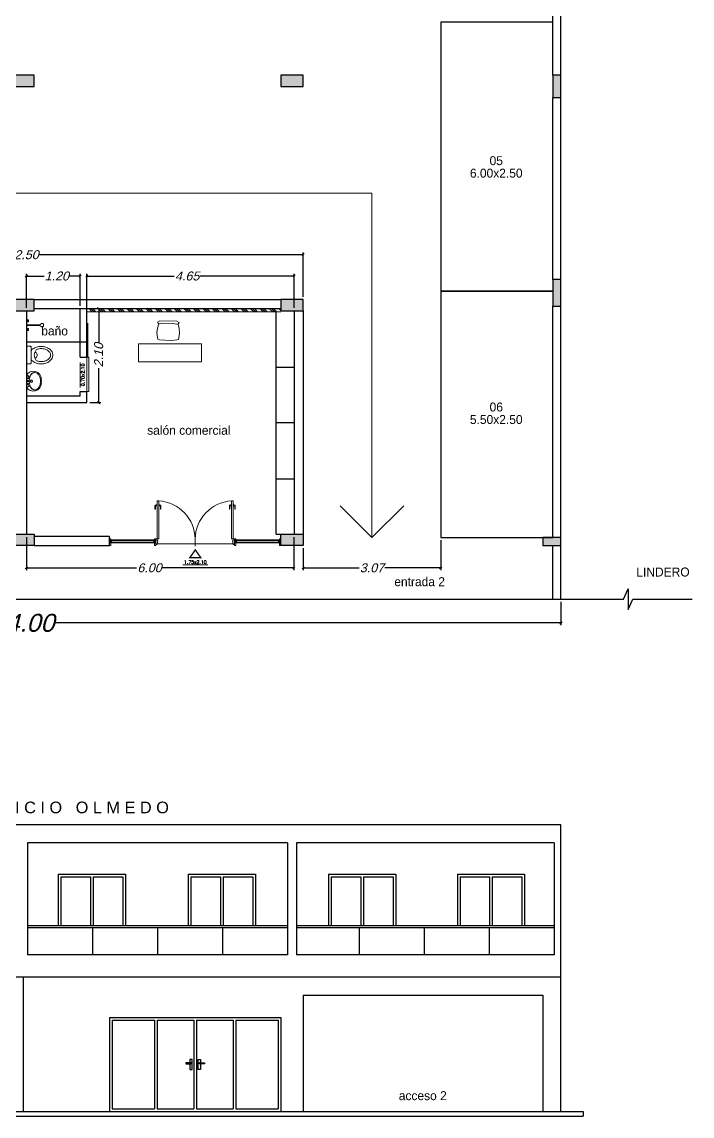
# Model space of a CAD drawing. Header units: metres. Extents: x 20 to 4091, y 56 to 749.
# Drawn here: x 63.88 to 78.83, y 55.96 to 80.39 of the extents above; entities that cross this region are included whole.
import ezdxf
from ezdxf.enums import TextEntityAlignment as Align

# ---------------------------------------------------------------- set-up
doc = ezdxf.new("R2010")
doc.units = ezdxf.units.M
doc.linetypes.add('CENTER', pattern=[50.8, 31.75, -6.35, 6.35, -6.35])
doc.linetypes.add('CONTINUA', pattern=[0])
for name, color, linetype, lineweight in [('A-COTA', 8, 'Continuous', 13), ('A-EJE', 8, 'CENTER', 9), ('A-EQUIP', 8, 'Continuous', 13), ('A-MURO', 7, 'Continuous', 30), ('A-PISO', 9, 'Continuous', 9), ('A-PUERTA', 7, 'Continuous', 18), ('A-TEXTO', 8, 'Continuous', 13), ('A-VENTANA', 7, 'Continuous', 18), ('E-PILAR', 7, 'Continuous', 25), ('S-SANITARIO', 8, 'Continuous', 18)]:
    doc.layers.add(name, color=color, linetype=linetype, lineweight=lineweight)
doc.layers.add('PRESENTACION', color=8, linetype='Continuous')
doc.styles.add('Juan Andres', font='GOTHIC.TTF')
doc.styles.add('ROMANS', font='arial.ttf', dxfattribs={"oblique": 15})
doc.styles.get("Standard").update_dxf_attribs({"font": 'arial.ttf'})
doc.styles.add('techniclite', font='romans.shx')
doc.dimstyles.new('INTERNAS 07', dxfattribs={"dimtxt": 0.2, "dimasz": 0.05, "dimexe": 0.05, "dimexo": 0.0625, "dimgap": 0.001, "dimtad": 0, "dimzin": 1, "dimdsep": 46, "dimtxsty": 'ROMANS', "dimblk": 'OBLIQUE', "dimcen": 0.09, "dimclrd": 1, "dimclre": 1, "dimclrt": 2, "dimaunit": 1, "dimadec": 3, "dimazin": 0, "dimtfac": 1, "dimtofl": 0, "dimtmove": 0, "dimatfit": 3, "dimldrblk": 'ORIGIN2', "dimfxl": 1, "dimtolj": 1, "dimtzin": 0, "dimarcsym": 0})

# ---------------------------------------------------------------- blocks, each defined once
blk = doc.blocks.new('*U52')
at = {"layer": 'A-COTA'}
for points in [[(-2.493, -0.105), (-2.463, -0.105), (-2.463, -0.089), (-2.476, -0.089), (-2.476, -0.018), (-2.463, -0.018), (-2.463, 0.04), (-2.493, 0.04)], [(-1.458, -0.105), (-1.488, -0.105), (-1.488, -0.089), (-1.476, -0.089), (-1.476, -0.018), (-1.488, -0.018), (-1.488, 0.04), (-1.458, 0.04)], [(-2.416, -0.026), (-2.416, -0.019), (-2.476, -0.019), (-2.476, -0.089), (-2.416, -0.089), (-2.416, -0.082), (-2.456, -0.082), (-2.456, -0.026)], [(-1.536, -0.026), (-1.536, -0.019), (-1.476, -0.019), (-1.476, -0.089), (-1.536, -0.089), (-1.536, -0.082), (-1.496, -0.082), (-1.496, -0.026)]]:
    blk.add_lwpolyline(points, close=True, dxfattribs=at)
for points in [[(-2.476, -0.024), (-2.486, -0.024), (-2.486, -0.083), (-2.476, -0.083)], [(-1.476, -0.024), (-1.466, -0.024), (-1.466, -0.083), (-1.476, -0.083)]]:
    blk.add_lwpolyline(points, dxfattribs=at)
at = {"layer": 'A-VENTANA'}
for points in [[(-2.416, -0.026), (-2.476, -0.019)], [(-2.456, -0.082), (-2.476, -0.019)], [(-2.476, -0.089), (-2.456, -0.026)], [(-2.416, -0.082), (-2.476, -0.089)], [(-2.416, -0.019), (-2.456, -0.026)], [(-2.456, -0.082), (-2.416, -0.089)], [(-2.451, -0.019), (-1.501, -0.019)], [(-1.501, -0.026), (-2.451, -0.026), (-2.451, -0.034), (-1.501, -0.034)], [(-1.501, -0.074), (-2.451, -0.074), (-2.451, -0.082), (-1.501, -0.082)], [(-2.451, -0.089), (-1.501, -0.089)], [(-1.536, -0.026), (-1.476, -0.019)], [(-1.536, -0.019), (-1.496, -0.026)], [(-1.496, -0.082), (-1.536, -0.089)], [(-1.536, -0.082), (-1.476, -0.089)], [(-1.496, -0.082), (-1.476, -0.019)], [(-1.476, -0.089), (-1.496, -0.026)]]:
    blk.add_lwpolyline(points, dxfattribs=at)
for points in [[(-2.445, -0.03), (-2.455, -0.03), (-2.455, -0.078), (-2.445, -0.078)], [(-1.506, -0.03), (-1.496, -0.03), (-1.496, -0.078), (-1.506, -0.078)]]:
    blk.add_lwpolyline(points, close=True, dxfattribs=at)
blk = doc.blocks.new('puerta aula')
blk.add_line((0.875, 0.054), (0.875, -0.237))
at = {"const_width": 0.03, "flags": 128}
blk.add_lwpolyline([(0.998, 0.304), (0.879, 0.134), (0.76, 0.304)], close=True, dxfattribs=at)
at = {"layer": 'A-EJE'}
for p, q in [((-0.021, -0.774), (-0.021, -0.85)), ((-0.021, -0.774), (-0.011, -0.774)), ((-0.011, -0.774), (-0.011, -0.85)), ((-0.006, -0.855), (0.02, -0.855)), ((-0.006, -0.865), (0.02, -0.865)), ((0.096, -0.855), (0.07, -0.855)), ((0.096, -0.865), (0.07, -0.865)), ((0.101, -0.774), (0.101, -0.85)), ((0.111, -0.774), (0.101, -0.774)), ((0.111, -0.774), (0.111, -0.85)), ((1.639, -0.774), (1.639, -0.85)), ((1.639, -0.774), (1.649, -0.774)), ((1.649, -0.774), (1.649, -0.85)), ((1.654, -0.855), (1.68, -0.855)), ((1.654, -0.865), (1.68, -0.865)), ((1.756, -0.855), (1.73, -0.855)), ((1.756, -0.865), (1.73, -0.865)), ((1.761, -0.774), (1.761, -0.85)), ((1.771, -0.774), (1.761, -0.774)), ((1.771, -0.774), (1.771, -0.85))]:
    blk.add_line(p, q, dxfattribs=at)
for points in [[(0.02, -0.835), (0.02, -0.885), (0.025, -0.885), (0.025, -0.835)], [(0.07, -0.835), (0.07, -0.885), (0.065, -0.885), (0.065, -0.835)], [(1.68, -0.835), (1.68, -0.885), (1.685, -0.885), (1.685, -0.835)], [(1.73, -0.835), (1.73, -0.885), (1.725, -0.885), (1.725, -0.835)]]:
    blk.add_lwpolyline(points, close=True, dxfattribs=at)
for centre, radius, start, end in [((-0.006, -0.85), 0.015, 180, 270), ((-0.006, -0.85), 0.005, 180, 270), ((0.096, -0.85), 0.005, 270, 0), ((0.096, -0.85), 0.015, 270, 0), ((1.654, -0.85), 0.015, 180, 270), ((1.654, -0.85), 0.005, 180, 270), ((1.756, -0.85), 0.005, 270, 0), ((1.756, -0.85), 0.015, 270, 0)]:
    blk.add_arc(centre, radius, start, end, dxfattribs=at)
at = {"layer": 'A-PUERTA'}
blk.add_line((0, 0), (1.75, 0), dxfattribs=at)
for points in [[(0, 0), (0, 0.01), (0.025, 0.01), (0.04, -0.07), (0.04, -0.07), (0.04, -0.07), (0.025, -0.07), (0.025, -0.11), (0, -0.11), (0, -0.1)], [(1.75, 0), (1.75, 0.01), (1.725, 0.01), (1.71, -0.07), (1.71, -0.07), (1.71, -0.07), (1.725, -0.07), (1.725, -0.11), (1.75, -0.11), (1.75, -0.1)]]:
    blk.add_lwpolyline(points, dxfattribs=at)
for centre, start, end in [((0.014, -0.1), 273.4181, 359.3426), ((1.736, -0.1), 180.6574, 266.5819)]:
    blk.add_arc(centre, 0.861, start, end, dxfattribs=at)
at = {"layer": 'A-VENTANA'}
for points in [[(0.025, -0.11), (0.065, -0.11), (0.065, -0.96), (0.025, -0.96), (0.025, -0.11)], [(1.725, -0.11), (1.685, -0.11), (1.685, -0.96), (1.725, -0.96), (1.725, -0.11)]]:
    blk.add_lwpolyline(points, dxfattribs=at)
blk = doc.blocks.new('1bacha3')
for p, q in [((-0.093, -0.085), (-0.138, -0.014)), ((-0.086, -0.082), (-0.136, -0.013)), ((-0.135, -0.011), (0.14, -0.011)), ((-0.129, -0.004), (0.135, -0.004)), ((-0.082, -0.043), (-0.072, -0.043)), ((-0.072, -0.043), (-0.078, -0.043)), ((-0.061, -0.031), (-0.061, -0.026)), ((-0.061, -0.054), (-0.061, -0.059)), ((-0.061, -0.059), (-0.061, -0.054)), ((-0.05, -0.043), (-0.038, -0.043)), ((-0.044, -0.043), (-0.05, -0.043)), ((-0.03, -0.116), (-0.016, -0.116)), ((-0.009, -0.043), (-0.014, -0.043)), ((-0.014, -0.043), (-0.009, -0.043)), ((0.003, -0.025), (0.003, -0.032)), ((0.003, -0.054), (0.003, -0.06)), ((0.003, -0.135), (0.003, -0.149)), ((0.004, -0.1), (0.004, -0.086)), ((0.013, -0.043), (0.024, -0.043)), ((0.017, -0.116), (0.034, -0.116)), ((0.056, -0.043), (0.049, -0.043)), ((0.049, -0.043), (0.056, -0.043)), ((0.067, -0.025), (0.067, -0.031)), ((0.067, -0.031), (0.067, -0.025)), ((0.067, -0.054), (0.067, -0.061)), ((0.067, -0.061), (0.067, -0.054)), ((0.078, -0.043), (0.084, -0.043)), ((0.087, -0.081), (0.14, -0.011)), ((0.094, -0.082), (0.142, -0.013))]:
    blk.add_line(p, q)
for points in [[(-0.097, -0.079, 0.05343), (-0.138, -0.1, 0.107175), (-0.183, -0.146, 0.143226), (-0.197, -0.194, 0.143226)], [(0.202, -0.194, 0.143226), (0.188, -0.146, 0.107175), (0.143, -0.1, 0.059039), (0.097, -0.078, 0.065613)]]:
    blk.add_lwpolyline(points, format="xyb")
blk.add_lwpolyline([(0.003, -0.319, 0.065613), (0.08, -0.309, 0.078313), (0.139, -0.283, 0.107175), (0.183, -0.239, 0.143226), (0.196, -0.194, 0.143226), (0.183, -0.149, 0.107175), (0.139, -0.105, 0.078313), (0.08, -0.079, 0.065613), (0.003, -0.069, 0.065613), (-0.075, -0.079, 0.078313), (-0.134, -0.105, 0.107175), (-0.178, -0.149, 0.143226), (-0.191, -0.194, 0.143226), (-0.178, -0.239, 0.107175), (-0.134, -0.283, 0.078313), (-0.075, -0.309, 0.065613)], format="xyb", close=True)
for centre, radius in [((-0.061, -0.043), 0.011), ((0.003, -0.116), 0.0267), ((0.003, -0.116), 0.0204), ((0.002, -0.043), 0.011), ((0.067, -0.043), 0.011)]:
    blk.add_circle(centre, radius)
for centre, radius, start, end in [((-0.039, -0.159), 0.179, 120.2974, 270), ((-0.134, -0.021), 0.0105, 95.0707, 180), ((0.045, -0.159), 0.179, 270, 59.7026), ((0.139, -0.021), 0.0105, 0, 84.9293), ((0.003, 0.235), 0.573, 265.7986, 274.2014)]:
    blk.add_arc(centre, radius, start, end)
blk = doc.blocks.new('1wc2')
blk.add_lwpolyline([(-0.175, -0.107), (0.178, -0.107, 0.414214), (0.198, -0.087), (0.198, -0.022, 0.414214), (0.178, -0.002), (-0.175, -0.002, 0.414214), (-0.195, -0.022), (-0.195, -0.087, 0.414214)], format="xyb", close=True)
for points in [[(-0.105, -0.107, 0.04545), (-0.137, -0.149, 0.085783), (-0.178, -0.23, 0.075445), (-0.194, -0.332, 0.075445), (-0.178, -0.435, 0.085783), (-0.137, -0.516, 0.10607), (-0.07, -0.574, 0.126822), (0.001, -0.592, 0.126822), (0.073, -0.574, 0.10607), (0.139, -0.516, 0.085783), (0.181, -0.435, 0.075445), (0.196, -0.332, 0.075445), (0.181, -0.23, 0.085783), (0.139, -0.149, 0.04545), (0.108, -0.107)], [(-0.132, -0.251, 0.069853), (-0.144, -0.332, 0.075445), (-0.13, -0.42, 0.085783), (-0.097, -0.486, 0.10607), (-0.046, -0.53, 0.126822), (0.001, -0.542, 0.126822), (0.049, -0.53, 0.10607), (0.099, -0.486, 0.085783), (0.133, -0.42, 0.075445), (0.146, -0.332, 0.069828), (0.135, -0.251, 0.121193), (0.118, -0.223, 0.395331), (-0.115, -0.223, 0.121193), (-0.132, -0.251)], [(-0.057, -0.187), (-0.057, -0.212, 0.564634), (0.06, -0.212), (0.06, -0.187)]]:
    blk.add_lwpolyline(points, format="xyb")
blk = doc.blocks.new('Duchapl1')
at = {"layer": 'A-EQUIP'}
for p, q in [((-0.102725, -0.05), (-0.102725, -0.02)), ((0.102725, -0.05), (0.102725, -0.02))]:
    blk.add_line(p, q, dxfattribs=at)
for points in [[(-0.12, 0), (-0.12, -0.003276, 0.414214), (-0.113276, -0.01), (-0.105, -0.01), (-0.105, -0.02), (-0.12, -0.02), (-0.12, -0.05), (-0.074775, -0.05), (-0.074775, -0.02), (-0.085, -0.02), (-0.085, -0.01), (-0.076724, -0.01, 0.414214), (-0.07, -0.003276), (-0.07, 0)], [(0.12, 0), (0.12, -0.003276, -0.414214), (0.113276, -0.01), (0.105, -0.01), (0.105, -0.02), (0.12, -0.02), (0.12, -0.05), (0.074775, -0.05), (0.074775, -0.02), (0.085, -0.02), (0.085, -0.01), (0.076724, -0.01, -0.414214), (0.07, -0.003276), (0.07, 0)], [(-0.105, -0.01), (-0.085, -0.01, 0.414214)], [(0.01, -0.01), (-0.01, -0.01, -0.414214)], [(0.105, -0.01), (0.085, -0.01, -0.414214)]]:
    blk.add_lwpolyline(points, format="xyb", dxfattribs=at)
blk.add_lwpolyline([(-0.035376, -0.338237), (-0.01, -0.3), (-0.01, -0.01), (-0.024293, -0.01, -0.414214), (-0.030556, -0.003737), (-0.030556, 0), (0, 0), (0.030556, 0), (0.030556, -0.003737, -0.414214), (0.024293, -0.01), (0.01, -0.01), (0.01, -0.3), (0.035376, -0.338237, -0.025762), (0.03712, -0.341183, -0.121314), (0.04, -0.352878, -0.121314), (0.03712, -0.364573, -0.105202), (0.028284, -0.375224, -0.088323), (0.015699, -0.381976, -0.07923), (0, -0.38448, -0.07923), (-0.015699, -0.381976, -0.088323), (-0.028284, -0.375224, -0.105202), (-0.03712, -0.364573, -0.121314), (-0.04, -0.352878, -0.121314), (-0.03712, -0.341183, -0.025762)], format="xyb", close=True, dxfattribs=at)
for points in [[(-0.085, -0.02), (-0.105, -0.02)], [(0.085, -0.02), (0.105, -0.02)]]:
    blk.add_lwpolyline(points, dxfattribs=at)
blk = doc.blocks.new('A$C4F48427C')
for p, q in [((0.013, 0.267), (0, 0.165)), ((0.063, 0.432), (0.013, 0.406)), ((0.013, 0.406), (0.025, 0.381)), ((0.038, 0.368), (0.013, 0.267)), ((0.025, 0.381), (0.063, 0.368)), ((0.445, 0.432), (0.063, 0.432)), ((0.063, 0.368), (0.152, 0.381)), ((0.152, 0.381), (0.356, 0.381)), ((0.445, 0.368), (0.356, 0.381)), ((0.495, 0.406), (0.445, 0.432)), ((0.445, 0.368), (0.483, 0.381)), ((0.495, 0.267), (0.47, 0.368)), ((0.483, 0.381), (0.495, 0.406)), ((0.508, 0.165), (0.495, 0.267)), ((0, 0.165), (0.013, 0.063)), ((0.013, 0.063), (0.025, 0.025)), ((0.025, 0.025), (0.063, 0.013)), ((0.063, 0.013), (0.178, 0)), ((0.33, 0), (0.445, 0.013)), ((0.445, 0.013), (0.483, 0.025)), ((0.483, 0.025), (0.495, 0.063)), ((0.495, 0.063), (0.508, 0.165)), ((0.178, 0), (0.33, 0))]:
    blk.add_line(p, q)
blk = doc.blocks.new('_Oblique')
blk.add_line((-0.5, -0.5), (0.5, 0.5))
blk = doc.blocks.new('*D58')
at = {"layer": 'A-COTA', "color": 1, "lineweight": -2, "transparency": 16777216}
for p, q in [((63.982, 74.002), (63.982, 74.764)), ((65.182, 74.052), (65.182, 74.764)), ((63.982, 74.714), (64.382, 74.714)), ((65.182, 74.714), (64.938, 74.714))]:
    blk.add_line(p, q, dxfattribs=at)
at = {"layer": 'Defpoints', "color": 0, "transparency": 16777216}
for p in [(63.982, 74.714), (63.982, 73.939), (65.182, 73.989)]:
    blk.add_point(p, dxfattribs=at)
at = {"layer": 'A-COTA', "color": 1, "lineweight": -2, "transparency": 16777216, "xscale": 0.05, "yscale": 0.05, "zscale": 0.05, "rotation": 180}
blk.add_blockref('_Oblique', (63.982, 74.714), dxfattribs=at)
at = {"layer": 'A-COTA', "color": 1, "lineweight": -2, "transparency": 16777216, "xscale": 0.05, "yscale": 0.05, "zscale": 0.05}
blk.add_blockref('_Oblique', (65.182, 74.714), dxfattribs=at)
at = {"layer": 'A-COTA', "color": 2, "transparency": 16777216, "insert": (64.66, 74.714), "char_height": 0.2, "attachment_point": 5, "style": 'ROMANS'}
blk.add_mtext('\\A1;1.20', dxfattribs=at)
blk = doc.blocks.new('_Origin2')
blk.add_line((-0.5, 0), (-1, 0))
for radius in [0.5, 0.25]:
    blk.add_circle((0, 0), radius)
blk = doc.blocks.new('*D59')
at = {"layer": 'A-COTA', "color": 1, "lineweight": -2, "transparency": 16777216}
for p, q in [((65.332, 74.002), (65.332, 74.764)), ((69.957, 74.002), (69.957, 74.764)), ((65.332, 74.714), (67.277, 74.714)), ((69.957, 74.714), (67.862, 74.714))]:
    blk.add_line(p, q, dxfattribs=at)
at = {"layer": 'Defpoints', "color": 0, "transparency": 16777216}
for p in [(65.332, 74.714), (65.332, 73.939), (69.957, 73.939)]:
    blk.add_point(p, dxfattribs=at)
at = {"layer": 'A-COTA', "color": 1, "lineweight": -2, "transparency": 16777216, "xscale": 0.05, "yscale": 0.05, "zscale": 0.05, "rotation": 180}
blk.add_blockref('_Oblique', (65.332, 74.714), dxfattribs=at)
at = {"layer": 'A-COTA', "color": 1, "lineweight": -2, "transparency": 16777216, "xscale": 0.05, "yscale": 0.05, "zscale": 0.05}
blk.add_blockref('_Oblique', (69.957, 74.714), dxfattribs=at)
at = {"layer": 'A-COTA', "color": 2, "transparency": 16777216, "insert": (67.57, 74.714), "char_height": 0.2, "width": 0.58137, "attachment_point": 5, "style": 'ROMANS'}
blk.add_mtext('\\A1;4.65', dxfattribs=at)
blk = doc.blocks.new('*D61')
at = {"layer": 'A-COTA', "color": 1, "lineweight": -2, "transparency": 16777216}
for p, q in [((65.395, 73.989), (65.646, 73.989)), ((65.596, 73.989), (65.596, 73.238)), ((65.596, 71.889), (65.596, 72.659)), ((65.395, 71.889), (65.646, 71.889))]:
    blk.add_line(p, q, dxfattribs=at)
at = {"layer": 'Defpoints', "color": 0, "transparency": 16777216}
for p in [(65.332, 73.989), (65.332, 71.889), (65.596, 71.889)]:
    blk.add_point(p, dxfattribs=at)
at = {"layer": 'A-COTA', "color": 1, "lineweight": -2, "transparency": 16777216, "xscale": 0.05, "yscale": 0.05, "zscale": 0.05}
for p, rotation in [((65.596, 73.989), 90), ((65.596, 71.889), 270)]:
    blk.add_blockref('_Oblique', p, dxfattribs=dict(at, rotation=rotation))
at = {"layer": 'A-COTA', "color": 2, "transparency": 16777216, "insert": (65.596, 72.948), "char_height": 0.2, "attachment_point": 5, "rotation": 90, "style": 'ROMANS'}
blk.add_mtext('\\A1;2.10', dxfattribs=at)
blk = doc.blocks.new('*U62')
for p, q in [((-30, 0), (-30, 6)), ((0, 0), (0, 6))]:
    blk.add_line(p, q)
blk.add_lwpolyline([(0, 0), (-30, 0), (-30, 1.75), (0, 1.75)], close=True)
blk = doc.blocks.new('*D64')
at = {"layer": 'A-COTA', "color": 1, "lineweight": -2, "transparency": 16777216}
for p, q in [((63.982, 68.887), (63.982, 68.149)), ((69.949, 68.887), (69.949, 68.149)), ((63.982, 68.199), (66.441, 68.199)), ((69.949, 68.199), (67.018, 68.199))]:
    blk.add_line(p, q, dxfattribs=at)
at = {"layer": 'Defpoints', "color": 0, "transparency": 16777216}
for p in [(63.982, 68.949), (69.949, 68.949), (69.949, 68.199)]:
    blk.add_point(p, dxfattribs=at)
at = {"layer": 'A-COTA', "color": 1, "lineweight": -2, "transparency": 16777216, "xscale": 0.05, "yscale": 0.05, "zscale": 0.05, "rotation": 180}
blk.add_blockref('_Oblique', (63.982, 68.199), dxfattribs=at)
at = {"layer": 'A-COTA', "color": 1, "lineweight": -2, "transparency": 16777216, "xscale": 0.05, "yscale": 0.05, "zscale": 0.05}
blk.add_blockref('_Oblique', (69.949, 68.199), dxfattribs=at)
at = {"layer": 'A-COTA', "color": 2, "transparency": 16777216, "insert": (66.73, 68.199), "char_height": 0.2, "attachment_point": 5, "style": 'ROMANS'}
blk.add_mtext('\\A1;6.00', dxfattribs=at)
blk = doc.blocks.new('*D65')
at = {"layer": 'A-COTA', "color": 1, "lineweight": -2, "transparency": 16777216}
for p, q in [((57.657, 74.252), (57.657, 75.239)), ((57.657, 75.189), (63.552, 75.189)), ((70.157, 75.189), (64.263, 75.189)), ((70.157, 74.252), (70.157, 75.239))]:
    blk.add_line(p, q, dxfattribs=at)
at = {"layer": 'Defpoints', "color": 0, "transparency": 16777216}
for p in [(70.157, 75.189), (57.657, 74.189), (70.157, 74.189)]:
    blk.add_point(p, dxfattribs=at)
at = {"layer": 'A-COTA', "color": 1, "lineweight": -2, "transparency": 16777216, "xscale": 0.05, "yscale": 0.05, "zscale": 0.05, "rotation": 180}
blk.add_blockref('_Oblique', (57.657, 75.189), dxfattribs=at)
at = {"layer": 'A-COTA', "color": 1, "lineweight": -2, "transparency": 16777216, "xscale": 0.05, "yscale": 0.05, "zscale": 0.05}
blk.add_blockref('_Oblique', (70.157, 75.189), dxfattribs=at)
at = {"layer": 'A-COTA', "color": 2, "transparency": 16777216, "insert": (63.907, 75.189), "char_height": 0.2, "attachment_point": 5, "style": 'ROMANS'}
blk.add_mtext('\\A1;12.50', dxfattribs=at)
blk = doc.blocks.new('*D66')
at = {"layer": 'A-COTA', "color": 1, "lineweight": -2, "transparency": 16777216}
for p, q in [((73.227, 68.817), (73.227, 68.149)), ((70.157, 68.637), (70.157, 68.149)), ((70.157, 68.199), (71.404, 68.199)), ((73.227, 68.199), (71.98, 68.199))]:
    blk.add_line(p, q, dxfattribs=at)
at = {"layer": 'Defpoints', "color": 0, "transparency": 16777216}
for p in [(70.157, 68.699), (73.227, 68.879), (73.227, 68.199)]:
    blk.add_point(p, dxfattribs=at)
at = {"layer": 'A-COTA', "color": 1, "lineweight": -2, "transparency": 16777216, "xscale": 0.05, "yscale": 0.05, "zscale": 0.05, "rotation": 180}
blk.add_blockref('_Oblique', (70.157, 68.199), dxfattribs=at)
at = {"layer": 'A-COTA', "color": 1, "lineweight": -2, "transparency": 16777216, "xscale": 0.05, "yscale": 0.05, "zscale": 0.05}
blk.add_blockref('_Oblique', (73.227, 68.199), dxfattribs=at)
at = {"layer": 'A-COTA', "color": 2, "transparency": 16777216, "insert": (71.692, 68.199), "char_height": 0.2, "attachment_point": 5, "style": 'ROMANS'}
blk.add_mtext('\\A1;3.07', dxfattribs=at)
blk = doc.blocks.new('*D67')
at = {"layer": 'A-COTA', "color": 1, "lineweight": -2, "transparency": 16777216}
for p, q in [((51.907, 67.437), (51.907, 66.919)), ((75.907, 67.437), (75.907, 66.919)), ((51.907, 66.969), (63.175, 66.969)), ((75.907, 66.969), (64.64, 66.969))]:
    blk.add_line(p, q, dxfattribs=at)
at = {"layer": 'Defpoints', "color": 0, "transparency": 16777216}
for p in [(51.907, 67.499), (75.907, 67.499), (75.907, 66.969)]:
    blk.add_point(p, dxfattribs=at)
at = {"layer": 'A-COTA', "color": 1, "lineweight": -2, "transparency": 16777216, "xscale": 0.05, "yscale": 0.05, "zscale": 0.05, "rotation": 180}
blk.add_blockref('_Oblique', (51.907, 66.969), dxfattribs=at)
at = {"layer": 'A-COTA', "color": 1, "lineweight": -2, "transparency": 16777216, "xscale": 0.05, "yscale": 0.05, "zscale": 0.05}
blk.add_blockref('_Oblique', (75.907, 66.969), dxfattribs=at)
at = {"layer": 'A-COTA', "color": 2, "transparency": 16777216, "insert": (63.907, 66.969), "char_height": 0.4, "attachment_point": 5, "style": 'ROMANS'}
blk.add_mtext('\\A1;24.00', dxfattribs=at)
blk = doc.blocks.new('*U69')
blk.add_lwpolyline([(-5.54, 0), (8.4, 0), (9.48, 2.34), (9.48, -2.33), (10.51, 0), (23.73, 0)])

msp = doc.modelspace()

# ---------------------------------------------------------------- hatches: boundary and pattern name
at = {"layer": 'A-EQUIP', "ltscale": 0.25}
h = msp.add_hatch(dxfattribs=at)
h.set_pattern_fill('GOST_GROUND', color=256, scale=0.015, angle=90)
h.set_pattern_definition([(135, (-116.26296, -226.97666), (0, 0.212132034), [0.3]), (135, (-116.26296, -226.93166), (0, 0.212132034), [0.3]), (135, (-116.26296, -226.88666), (0, 0.212132034), [0.3])])
h.paths.add_polyline_path([(70.214, 73.965), (69.657, 73.914)])
h.paths.add_polyline_path([(69.657, 73.989), (69.657, 73.914), (65.332, 73.914), (65.332, 73.989)])
at = {"layer": 'E-PILAR', "linetype": 'CONTINUA'}
for points in [[(63.657, 78.947), (64.157, 78.947), (64.157, 79.197), (63.657, 79.197)], [(69.657, 78.947), (70.157, 78.947), (70.157, 79.197), (69.657, 79.197)], [(75.727, 78.697), (75.907, 78.697), (75.907, 79.197), (75.727, 79.197)], [(75.727, 74.039), (75.907, 74.039), (75.907, 74.639), (75.727, 74.639)], [(63.657, 73.939), (64.157, 73.939), (64.157, 74.189), (63.657, 74.189)], [(69.657, 73.939), (70.157, 73.939), (70.157, 74.189), (69.657, 74.189)], [(63.657, 68.949), (64.157, 68.949), (64.157, 68.699), (63.657, 68.699)], [(69.657, 68.949), (70.157, 68.949), (70.157, 68.699), (69.657, 68.699)], [(75.507, 68.699), (75.907, 68.699), (75.907, 68.879), (75.507, 68.879)]]:
    msp.add_hatch(color=256, dxfattribs=at).paths.add_polyline_path(points)

# ---------------------------------------------------------------- linework, layer by layer
at = {"layer": 'A-EQUIP', "ltscale": 0.25}
msp.add_line((69.657, 73.914), (65.332, 73.914), dxfattribs=at)
at = {"layer": 'A-MURO'}
for p, q in [((75.907, 79.197), (75.907, 95.699)), ((75.727, 79.197), (75.727, 85.699)), ((75.727, 74.639), (75.727, 78.697)), ((75.907, 74.639), (75.907, 78.697)), ((64.157, 74.189), (69.657, 74.189)), ((75.727, 68.879), (75.727, 74.039)), ((75.907, 67.499), (75.907, 74.039)), ((63.982, 73.939), (63.982, 68.949)), ((64.157, 73.989), (69.657, 73.989)), ((65.182, 72.901), (65.182, 73.989)), ((65.332, 72.901), (65.332, 73.989)), ((69.557, 68.949), (69.557, 73.939)), ((69.557, 68.949), (69.557, 73.939)), ((69.957, 73.939), (69.957, 68.949)), ((70.157, 73.939), (70.157, 68.949)), ((63.982, 73.246), (65.332, 73.246)), ((65.182, 72.901), (65.332, 72.901)), ((69.557, 72.679), (69.957, 72.679)), ((69.557, 72.679), (69.957, 72.679)), ((65.182, 72.039), (65.182, 72.139)), ((65.182, 72.139), (65.332, 72.139)), ((65.332, 71.889), (65.332, 72.139)), ((63.982, 72.039), (65.182, 72.039)), ((63.982, 71.889), (65.332, 71.889)), ((69.557, 71.444), (69.957, 71.444)), ((69.557, 71.444), (69.957, 71.444)), ((69.557, 70.184), (69.957, 70.184)), ((69.557, 70.184), (69.957, 70.184)), ((65.838, 68.899), (64.157, 68.899)), ((65.838, 68.699), (65.838, 68.899)), ((69.557, 68.949), (69.657, 68.949)), ((64.157, 68.699), (65.838, 68.699)), ((75.727, 67.499), (75.727, 68.699)), ((51.907, 67.499), (75.907, 67.499))]:
    msp.add_line(p, q, dxfattribs=at)
for points in [[(75.727, 79.197), (75.727, 80.379), (73.227, 80.379), (73.227, 74.379), (75.727, 74.379)], [(75.727, 74.639), (75.727, 78.697)], [(75.727, 74.379), (73.227, 74.379), (73.227, 68.879), (75.727, 68.879), (75.727, 74.039)]]:
    msp.add_lwpolyline(points, dxfattribs=at)
at = {"layer": 'A-PISO'}
for p, q in [((71.692, 76.568), (54.982, 76.568)), ((71.692, 76.568), (71.692, 68.879)), ((71.692, 68.879), (70.985, 69.586)), ((71.692, 68.879), (72.4, 69.586))]:
    msp.add_line(p, q, dxfattribs=at)
at = {"layer": 'A-VENTANA'}
for p, q in [((65.355, 72.901), (65.355, 73.663)), ((65.182, 72.229), (65.182, 72.787)), ((67.472, 68.27), (68.03, 68.27))]:
    msp.add_line(p, q, dxfattribs=at)
at = {"layer": 'E-PILAR'}
for points in [[(63.657, 78.947), (64.157, 78.947), (64.157, 79.197), (63.657, 79.197), (63.657, 78.947)], [(69.657, 78.947), (70.157, 78.947), (70.157, 79.197), (69.657, 79.197), (69.657, 78.947)], [(75.727, 78.697), (75.907, 78.697), (75.907, 79.197), (75.727, 79.197), (75.727, 78.697)], [(75.727, 74.039), (75.907, 74.039), (75.907, 74.639), (75.727, 74.639), (75.727, 74.039)], [(63.657, 73.939), (64.157, 73.939), (64.157, 74.189), (63.657, 74.189), (63.657, 73.939)], [(69.657, 73.939), (70.157, 73.939), (70.157, 74.189), (69.657, 74.189), (69.657, 73.939)], [(63.657, 68.949), (64.157, 68.949), (64.157, 68.699), (63.657, 68.699), (63.657, 68.949)], [(69.657, 68.949), (70.157, 68.949), (70.157, 68.699), (69.657, 68.699), (69.657, 68.949)], [(75.507, 68.699), (75.907, 68.699), (75.907, 68.879), (75.507, 68.879), (75.507, 68.699)]]:
    msp.add_lwpolyline(points, close=True, dxfattribs=at)
at = {"layer": 'PRESENTACION'}
for p, q in [((75.907, 62.459), (51.907, 62.459)), ((75.907, 56.059), (75.907, 62.459)), ((64.007, 62.059), (64.007, 59.559)), ((69.807, 62.059), (64.007, 62.059)), ((69.807, 62.059), (69.807, 59.559)), ((70.007, 62.059), (70.007, 59.559)), ((75.757, 62.059), (70.007, 62.059)), ((75.757, 62.059), (75.757, 59.559)), ((64.692, 61.359), (64.692, 60.209)), ((64.692, 61.359), (66.192, 61.359)), ((66.192, 61.359), (66.192, 60.209)), ((67.592, 61.359), (67.592, 60.209)), ((67.592, 61.359), (69.092, 61.359)), ((69.092, 61.359), (69.092, 60.209)), ((70.722, 61.359), (70.722, 60.209)), ((70.722, 61.359), (72.222, 61.359)), ((72.222, 61.359), (72.222, 60.209)), ((73.597, 61.359), (73.597, 60.209)), ((73.597, 61.359), (75.097, 61.359)), ((75.097, 61.359), (75.097, 60.209)), ((64.752, 61.299), (65.412, 61.299)), ((64.752, 61.299), (64.752, 60.209)), ((65.412, 61.299), (65.412, 60.209)), ((65.472, 61.299), (66.132, 61.299)), ((65.472, 61.299), (65.472, 60.209)), ((66.132, 61.299), (66.132, 60.209)), ((67.652, 61.299), (68.312, 61.299)), ((67.652, 61.299), (67.652, 60.209)), ((68.312, 61.299), (68.312, 60.209)), ((68.372, 61.299), (69.032, 61.299)), ((68.372, 61.299), (68.372, 60.209)), ((69.032, 61.299), (69.032, 60.209)), ((70.782, 61.299), (71.442, 61.299)), ((70.782, 61.299), (70.782, 60.209)), ((71.442, 61.299), (71.442, 60.209)), ((71.502, 61.299), (72.162, 61.299)), ((71.502, 61.299), (71.502, 60.209)), ((72.162, 61.299), (72.162, 60.209)), ((73.657, 61.299), (74.317, 61.299)), ((73.657, 61.299), (73.657, 60.209)), ((74.317, 61.299), (74.317, 60.209)), ((74.377, 61.299), (75.037, 61.299)), ((74.377, 61.299), (74.377, 60.209)), ((75.037, 61.299), (75.037, 60.209)), ((63.907, 59.059), (63.907, 56.059)), ((70.157, 58.659), (70.157, 56.059)), ((70.157, 58.659), (75.507, 58.659)), ((75.507, 58.659), (75.507, 56.059)), ((65.838, 58.159), (65.838, 56.059)), ((65.838, 58.159), (69.657, 58.159)), ((69.657, 58.159), (69.657, 56.059)), ((65.893, 58.099), (66.842, 58.099)), ((65.893, 58.099), (65.893, 56.119)), ((66.842, 58.099), (66.842, 56.119)), ((66.897, 58.099), (67.72, 58.099)), ((66.897, 58.099), (66.897, 56.119)), ((67.72, 58.099), (67.72, 56.119)), ((67.775, 58.099), (68.597, 58.099)), ((67.775, 58.099), (67.775, 56.119)), ((68.597, 58.099), (68.597, 56.119)), ((68.652, 58.099), (69.602, 58.099)), ((68.652, 58.099), (68.652, 56.119)), ((69.602, 58.099), (69.602, 56.119)), ((67.63, 57.219), (67.63, 57.149)), ((67.68, 57.219), (67.63, 57.219)), ((67.68, 56.999), (67.68, 57.219)), ((67.815, 57.219), (67.865, 57.219)), ((67.815, 56.999), (67.815, 57.219)), ((67.865, 57.219), (67.865, 57.149)), ((67.54, 57.149), (67.54, 57.129)), ((67.65, 57.149), (67.54, 57.149)), ((67.54, 57.129), (67.65, 57.129)), ((67.63, 57.129), (67.63, 56.999)), ((67.63, 56.999), (67.68, 56.999)), ((67.865, 56.999), (67.815, 56.999)), ((67.845, 57.149), (67.955, 57.149)), ((67.955, 57.129), (67.845, 57.129)), ((67.865, 57.129), (67.865, 56.999)), ((67.955, 57.149), (67.955, 57.129)), ((51.407, 56.059), (76.407, 56.059)), ((51.407, 55.959), (76.407, 55.959)), ((65.893, 56.119), (66.842, 56.119)), ((66.897, 56.119), (67.72, 56.119)), ((67.775, 56.119), (68.597, 56.119)), ((68.652, 56.119), (69.602, 56.119)), ((76.407, 56.059), (76.407, 55.959))]:
    msp.add_line(p, q, dxfattribs=at)
at = {"layer": 'PRESENTACION', "linetype": 'CONTINUA'}
for p, q in [((69.807, 60.209), (64.007, 60.209)), ((69.807, 60.159), (64.007, 60.159)), ((65.457, 60.159), (65.457, 59.559)), ((66.907, 60.159), (66.907, 59.559)), ((68.357, 60.159), (68.357, 59.559)), ((75.757, 60.209), (70.007, 60.209)), ((75.757, 60.159), (70.007, 60.159)), ((71.407, 60.159), (71.407, 59.559)), ((72.857, 60.159), (72.857, 59.559)), ((74.307, 60.159), (74.307, 59.559)), ((69.807, 59.559), (64.007, 59.559)), ((75.757, 59.559), (70.007, 59.559)), ((75.907, 59.059), (51.907, 59.059))]:
    msp.add_line(p, q, dxfattribs=at)
at = {"layer": 'PRESENTACION'}
for centre, start, end in [((67.65, 57.139), 270, 90), ((67.845, 57.139), 90, 270)]:
    msp.add_arc(centre, 0.01, start, end, dxfattribs=at)
at = {"layer": 'S-SANITARIO', "ltscale": 0.25}
msp.add_lwpolyline([(67.886, 72.801), (67.886, 73.201), (66.483, 73.201), (66.483, 72.801)], close=True, dxfattribs=at)

# ---------------------------------------------------------------- block references
at = {"xscale": 0.1, "yscale": 0.1, "zscale": 0.1}
msp.add_blockref('*U69', (76.461, 67.499), dxfattribs=at)
at = {"layer": 'A-COTA', "xscale": -1, "rotation": 180}
msp.add_blockref('puerta aula', (66.872, 68.734), dxfattribs=at)
at = {"layer": 'A-EQUIP', "rotation": 90.00000000000003}
for name, p in [('Duchapl1', (63.982, 73.618)), ('1bacha3', (63.978, 72.364))]:
    msp.add_blockref(name, p, dxfattribs=at)
at = {"layer": 'A-EQUIP', "ltscale": 0.25, "xscale": -1, "rotation": 359.1670394236006}
msp.add_blockref('A$C4F48427C', (67.399, 73.274), dxfattribs=at)
at = {"layer": 'A-EQUIP', "xscale": -1, "rotation": 90}
msp.add_blockref('1wc2', (63.98, 72.95), dxfattribs=at)
at = {"layer": 'A-PUERTA', "rotation": 180}
for p in [(64.379, 68.739), (67.164, 68.739)]:
    msp.add_blockref('*U52', p, dxfattribs=at)
at = {"layer": 'A-VENTANA', "xscale": -0.0254, "yscale": 0.0254, "zscale": 0.0254, "rotation": 90}
msp.add_blockref('*U62', (65.377, 72.139), dxfattribs=at)

# ---------------------------------------------------------------- texts
at = {"layer": 'A-TEXTO', "style": 'Juan Andres'}
for s, p in [('05', (74.465, 77.29)), ('6.00x2.50', (74.465, 77.011)), ('baño', (64.612, 73.489)), ('06', (74.465, 71.79)), ('5.50x2.50', (74.465, 71.511)), ('salón comercial', (67.607, 71.271)), ('LINDERO', (78.185, 68.106)), ('entrada 2', (72.756, 67.89))]:
    msp.add_text(s, height=0.2, dxfattribs=at).set_placement(p, align=Align.MIDDLE_CENTER)
at = {"layer": 'A-TEXTO', "insert": (65.241, 72.508), "char_height": 0.075, "attachment_point": 5, "rotation": 90, "style": 'techniclite'}
msp.add_mtext('0.70x2.10', dxfattribs=at)
at = {"layer": 'A-TEXTO', "insert": (67.751, 68.328), "char_height": 0.075, "attachment_point": 5, "style": 'techniclite'}
msp.add_mtext('1.75x2.10', dxfattribs=at)
at = {"layer": 'PRESENTACION', "color": 7, "linetype": 'CONTINUA'}
msp.add_text('E D I F I C I O   O L M E D O', height=0.26, dxfattribs=at).set_placement((62.5, 62.72))
at = {"layer": 'PRESENTACION', "style": 'Juan Andres'}
msp.add_text('acceso 2', height=0.2, dxfattribs=at).set_placement((72.826, 56.415), align=Align.MIDDLE_CENTER)

# ---------------------------------------------------------------- dimensions: what is measured, and where the dimension line sits
at = {"layer": 'A-COTA'}
for base, p1, p2, picture, middle in [((70.157, 75.189), (57.657, 74.189), (70.157, 74.189), '*D65', (63.907, 75.189)), ((73.227, 68.199), (70.157, 68.699), (73.227, 68.879), '*D66', (71.692, 68.199))]:
    dim = msp.add_linear_dim(base=base, p1=p1, p2=p2, dimstyle='INTERNAS 07', dxfattribs=at)
    dim.commit()
    dim.dimension.update_dxf_attribs({"geometry": picture, "text_midpoint": middle, "dimtype": 160})
for base, p1, p2, angle, picture, middle in [((63.982, 74.714), (65.182, 73.989), (63.982, 73.939), 180, '*D58', (64.66, 74.714)), ((65.596, 71.889), (65.332, 73.989), (65.332, 71.889), 90, '*D61', (65.596, 72.948))]:
    dim = msp.add_linear_dim(base=base, p1=p1, p2=p2, angle=angle, dimstyle='INTERNAS 07', dxfattribs=at)
    dim.commit()
    dim.dimension.update_dxf_attribs({"geometry": picture, "text_midpoint": middle, "dimtype": 160})
dim = msp.add_linear_dim(base=(65.332, 74.714), p1=(69.957, 73.939), p2=(65.332, 73.939), angle=180, text='4.65', dimstyle='INTERNAS 07', dxfattribs=at)
dim.commit()
dim.dimension.update_dxf_attribs({"geometry": '*D59', "text_midpoint": (67.57, 74.714), "dimtype": 160})
dim = msp.add_linear_dim(base=(69.949, 68.199), p1=(63.982, 68.949), p2=(69.949, 68.949), text='6.00', dimstyle='INTERNAS 07', dxfattribs=at)
dim.commit()
dim.dimension.update_dxf_attribs({"geometry": '*D64', "text_midpoint": (66.73, 68.199), "dimtype": 160})
dim = msp.add_linear_dim(base=(75.907, 66.969), p1=(51.907, 67.499), p2=(75.907, 67.499), dimstyle='INTERNAS 07', override={"dimtxt": 0.4}, dxfattribs=at)
dim.commit()
dim.dimension.update_dxf_attribs({"geometry": '*D67', "text_midpoint": (63.907, 66.969), "dimtype": 160})

doc.saveas('drawing.dxf')
